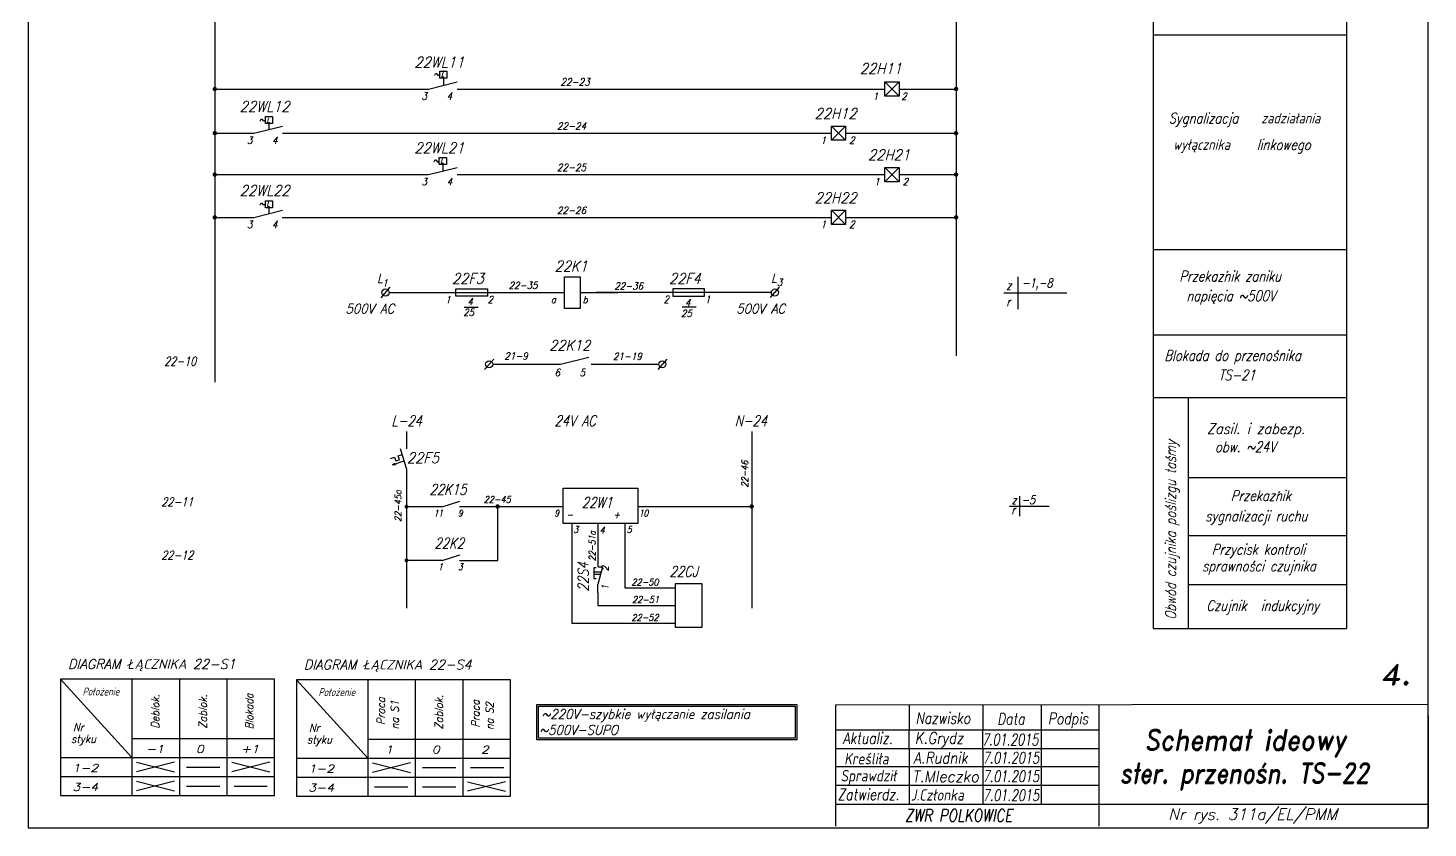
# Model space of a CAD drawing. Extents: x 0 to 1645, y 0 to 590.
# Drawn here: x 0 to 420, y 0 to 239.9 of the extents above; entities that cross this region are included whole.
import ezdxf
from ezdxf.enums import TextEntityAlignment as Align

# ---------------------------------------------------------------- set-up
doc = ezdxf.new("R2010")
doc.units = 0
doc.header["$MEASUREMENT"] = 0
doc.layers.get('0').update_dxf_attribs({"linetype": 'CONTINUOUS'})
doc.layers.add('LINIE', color=4, linetype='CONTINUOUS')
doc.layers.add('STYKI', color=4, linetype='CONTINUOUS')
doc.styles.add('ROMAND', font='romand', dxfattribs={"width": 0.9, "oblique": 15, "height": 3.5})
doc.styles.add('ROMANS', font='romans', dxfattribs={"width": 0.9, "oblique": 15, "height": 1.5})

msp = doc.modelspace()

# ---------------------------------------------------------------- linework, layer by layer
at = {"color": 7}
for p, q in [((395.5, 349.64), (395.5, 59.78)), ((56.03, 319.94), (56.03, 235.17)), ((337.6, 59.78), (337.6, 302.75)), ((337.6, 237.85), (395.5, 237.85)), ((124.6, 224.84), (124.6, 222.7)), ((261.32, 223.73), (257.04, 219.46)), ((257.04, 223.73), (261.32, 219.46)), ((56.03, 221.59), (120.18, 221.59)), ((128.74, 221.59), (257.04, 221.59)), ((261.32, 221.59), (278.42, 221.59)), ((261.32, 221.59), (264.52, 221.59)), ((72.27, 211.21), (72.27, 209.47)), ((241, 210.49), (245.28, 206.22)), ((245.28, 210.49), (241, 206.22)), ((56.03, 208.35), (67.79, 208.35)), ((76.35, 208.35), (239.93, 208.35)), ((232.45, 208.35), (236.73, 208.35)), ((236.73, 208.35), (241, 208.35)), ((245.28, 208.35), (257.04, 208.35)), ((257.04, 208.35), (278.42, 208.35)), ((124.43, 198.94), (124.43, 197)), ((261.32, 198.07), (257.04, 193.8)), ((257.04, 198.07), (261.32, 193.8)), ((56.03, 195.93), (120.18, 195.93)), ((128.74, 195.93), (257.04, 195.93)), ((261.32, 195.93), (278.42, 195.93)), ((261.32, 195.93), (264.52, 195.93)), ((72.27, 185.95), (72.27, 184.22)), ((245.28, 185.24), (241, 180.96)), ((241, 185.24), (245.28, 180.96)), ((56.03, 183.1), (67.79, 183.1)), ((76.29, 183.1), (239.93, 183.1)), ((232.45, 183.1), (236.73, 183.1)), ((236.73, 183.1), (241, 183.1)), ((245.28, 183.1), (257.04, 183.1)), ((257.04, 183.1), (257.04, 183.1)), ((257.04, 183.1), (278.42, 183.1)), ((337.6, 173.48), (395.5, 173.48)), ((296.98, 165.26), (296.98, 155.61)), ((360.04, 167), (359.69, 166.54)), ((108.58, 162.14), (105.87, 158.98)), ((108.3, 160.57), (160.9, 160.57)), ((165.65, 160.57), (176.94, 160.57)), ((223, 160.57), (170.4, 160.57)), ((225.39, 162.2), (222.68, 159.03)), ((292.71, 160.48), (311.6, 160.48)), ((130.86, 156.21), (135.08, 156.21)), ((200.44, 156.21), (196.22, 156.21)), ((337.6, 147.86), (395.5, 147.86)), ((139.7, 140.62), (136.99, 137.46)), ((139.41, 139.05), (159.73, 139.05)), ((168.97, 139.05), (189.22, 139.05)), ((191.62, 140.62), (188.91, 137.46)), ((337.6, 129.05), (395.5, 129.05)), ((348.07, 129.05), (348.07, 59.78)), ((108.79, 110.8), (109.92, 111.18)), ((109.37, 108.9), (112.84, 110.09)), ((109.37, 108.9), (110.09, 109.39)), ((109.37, 108.9), (110.12, 109.32)), ((109.37, 108.9), (110.14, 109.25)), ((109.92, 111.18), (110.3, 110.06)), ((110.09, 109.39), (110.24, 108.96)), ((110.3, 110.06), (111.42, 110.44)), ((111.04, 111.57), (112.27, 111.99)), ((111.42, 110.44), (111.04, 111.57)), ((109.37, 108.9), (110.19, 109.1)), ((109.37, 108.9), (110.22, 109.02)), ((109.37, 108.9), (110.24, 108.96)), ((348.07, 105.08), (395.5, 105.08)), ((375.5, 100.94), (375.14, 100.49)), ((297.4, 99.46), (297.4, 93.52)), ((124.24, 96.35), (113.54, 96.35)), ((129.48, 96.41), (148.79, 96.41)), ((140.97, 80.2), (140.97, 96.41)), ((148.79, 96.41), (160.54, 96.41)), ((182.98, 96.41), (217.11, 96.41)), ((294.43, 96.49), (306.31, 96.49)), ((163.18, 91.35), (163.18, 61.43)), ((171.01, 78.28), (171.01, 91.35)), ((179.02, 91.35), (179.02, 71.99)), ((348.07, 87.7), (395.5, 87.7)), ((124.24, 80.25), (113.54, 80.25)), ((129.48, 80.2), (140.97, 80.2)), ((169.77, 78.12), (170.43, 78.12)), ((169.78, 78.12), (169.78, 74.82)), ((169.78, 76.8), (171.92, 76.8)), ((169.78, 76.14), (171.75, 76.14)), ((172.3, 78.28), (170.96, 73)), ((171.01, 78.28), (172.3, 78.28)), ((169.78, 74.82), (170.44, 74.82)), ((170.96, 70.55), (170.96, 73)), ((179.02, 71.99), (194.27, 71.99)), ((348.07, 73), (395.5, 73)), ((170.96, 70.55), (170.96, 66.71)), ((170.96, 66.71), (194.27, 66.71)), ((163.18, 61.43), (194.27, 61.43)), ((337.6, 59.78), (395.5, 59.78)), ((9.78, 44.64), (9.78, 9.72)), ((73.93, 44.64), (9.78, 44.64)), ((9.78, 44.64), (31.16, 21.12)), ((31.16, 44.64), (31.16, 9.72)), ((45.42, 44.64), (45.42, 9.72)), ((59.67, 44.64), (59.67, 9.72)), ((73.93, 9.72), (73.93, 44.64)), ((80.55, 44.46), (80.55, 9.53)), ((144.7, 44.46), (80.55, 44.46)), ((80.55, 44.46), (101.93, 20.94)), ((101.93, 44.46), (101.93, 9.53)), ((116.19, 44.46), (116.19, 9.53)), ((130.45, 44.46), (130.45, 9.53)), ((144.7, 9.53), (144.7, 44.46)), ((286.44, 36.92), (286.47, 29.45)), ((303.99, 36.92), (303.99, 29.72)), ((242.24, 29.45), (321.16, 29.45)), ((31.16, 26.82), (73.93, 26.82)), ((101.93, 26.64), (144.7, 26.64)), ((9.78, 21.12), (73.93, 21.12)), ((242.24, 23.81), (321.22, 23.81)), ((286.47, 23.81), (286.47, 7.18)), ((303.99, 23.81), (303.99, 7.18)), ((80.55, 20.94), (144.7, 20.94)), ((242.22, 18.4), (321.34, 18.4)), ((9.78, 15.42), (73.93, 15.42)), ((80.55, 15.23), (144.7, 15.23)), ((242.24, 12.87), (321.22, 12.87)), ((9.78, 9.72), (16.91, 9.72)), ((16.91, 9.72), (73.93, 9.72)), ((80.55, 9.53), (87.68, 9.53)), ((87.68, 9.53), (144.7, 9.53)), ((274.86, 0.49), (274.86, 0.49)), ((274.86, 0.49), (274.86, 0.49))]:
    msp.add_line(p, q, dxfattribs=at)
for p, q in [((264.3, 23.81), (264.3, 29.45)), ((286.47, 23.81), (286.47, 29.45)), ((303.99, 29.72), (303.99, 23.81))]:
    msp.add_line(p, q)
msp.add_lwpolyline([(0, 0), (420, 0), (420, 590), (0, 590)], close=True)
for points in [[(123.53, 224.84), (123.53, 226.98), (125.67, 226.98), (125.67, 224.84)], [(257.04, 219.46), (257.04, 223.73), (261.32, 223.73), (261.32, 219.46)], [(71.2, 211.21), (71.2, 213.34), (73.34, 213.34), (73.34, 211.21)], [(241, 206.22), (241, 210.49), (245.28, 210.49), (245.28, 206.22)], [(123.36, 198.94), (123.36, 201.08), (125.5, 201.08), (125.5, 198.94)], [(257.04, 193.8), (257.04, 198.07), (261.32, 198.07), (261.32, 193.8)], [(71.2, 185.95), (71.2, 188.09), (73.34, 188.09), (73.34, 185.95)], [(241, 180.96), (241, 185.24), (245.28, 185.24), (245.28, 180.96)], [(160.9, 155.8), (160.9, 165.3), (165.65, 165.3), (165.65, 155.8)], [(128.36, 159.52), (128.36, 161.63), (137.86, 161.63), (137.86, 159.52)], [(202.94, 159.52), (202.94, 161.63), (193.44, 161.63), (193.44, 159.52)], [(160.54, 91.35), (160.54, 101.91), (182.98, 101.91), (182.98, 91.35)], [(194.27, 60.11), (194.27, 73.31), (202.19, 73.31), (202.19, 60.11)]]:
    msp.add_lwpolyline(points, close=True, dxfattribs=at)
for points, const_width in [([(55.7, 221.59, 1), (56.36, 221.59, 1)], 0.66), ([(278.09, 221.59, 1), (278.75, 221.59, 1)], 0.66), ([(55.7, 208.35, 1), (56.36, 208.35, 1)], 0.66), ([(278.09, 208.35, 1), (278.75, 208.35, 1)], 0.66), ([(55.7, 195.93, 1), (56.36, 195.93, 1)], 0.66), ([(278.09, 195.93, 1), (278.75, 195.93, 1)], 0.66), ([(55.7, 183.1, 1), (56.36, 183.1, 1)], 0.66), ([(278.09, 183.1, 1), (278.75, 183.1, 1)], 0.66), ([(113.25, 96.35, 1), (113.84, 96.35, 1)], 0.594), ([(140.54, 96.41, 1), (141.2, 96.41, 1)], 0.66), ([(216.78, 96.41, 1), (217.44, 96.41, 1)], 0.66), ([(113.25, 80.25, 1), (113.84, 80.25, 1)], 0.594)]:
    msp.add_lwpolyline(points, format="xyb", close=True, dxfattribs=dict(at, const_width=const_width))
for centre in [(107.24, 160.57), (224.06, 160.57), (138.35, 139.05), (190.28, 139.05)]:
    msp.add_circle(centre, 1.06, dxfattribs=at)
at = {"layer": 'LINIE', "color": 7}
for p, q in [((242.23, 36.92), (420, 37.12)), ((242.24, 36.92), (242.24, 0.53)), ((264.3, 36.92), (264.3, 29.45)), ((321.29, 36.88), (321.29, 0.53)), ((420, 33.74), (420, 0.49)), ((264.3, 23.81), (264.3, 7.18)), ((242.56, 7.18), (419.84, 7.18)), ((420, 0.49), (420, 0.49))]:
    msp.add_line(p, q, dxfattribs=at)
at = {"layer": 'STYKI', "color": 7}
for p, q in [((278.42, 349.64), (278.42, 141.63)), ((56.03, 235.17), (56.03, 133.71)), ((120.18, 221.59), (128.74, 223.73)), ((67.79, 208.35), (76.35, 210.49)), ((120.18, 195.93), (128.74, 198.07)), ((67.79, 183.1), (76.35, 185.24)), ((159.73, 139.05), (168.28, 141.19)), ((113.54, 118.85), (113.54, 113.69)), ((217.11, 118.85), (217.11, 105.78)), ((113.54, 107.75), (111.76, 113.69)), ((113.54, 107.75), (113.54, 105.78)), ((113.54, 105.78), (113.54, 86.43)), ((217.11, 105.78), (217.11, 65.92)), ((124.24, 96.35), (129.58, 97.96)), ((113.54, 91.01), (113.54, 65.92)), ((124.24, 80.25), (129.58, 81.86)), ((152.62, 26.42), (152.62, 36.98)), ((152.62, 36.98), (230.64, 36.98)), ((153.1, 26.9), (153.1, 36.5)), ((153.1, 36.5), (230.16, 36.5)), ((230.16, 36.5), (230.16, 26.9)), ((230.64, 36.98), (230.64, 26.42)), ((230.64, 26.42), (152.62, 26.42)), ((230.16, 26.9), (153.1, 26.9)), ((32.59, 19.7), (43.99, 16.85)), ((43.99, 19.7), (32.59, 16.85)), ((47.56, 18.27), (57.54, 18.27)), ((72.5, 19.7), (61.1, 16.85)), ((61.1, 19.7), (72.5, 16.85)), ((103.36, 19.51), (114.76, 16.66)), ((114.76, 19.51), (103.36, 16.66)), ((118.33, 18.09), (128.31, 18.09)), ((132.78, 18.09), (142.76, 18.09)), ((43.99, 13.99), (32.59, 11.14)), ((32.59, 13.99), (43.99, 11.14)), ((143.29, 13.86), (131.89, 11)), ((131.89, 13.86), (143.29, 11)), ((47.56, 12.57), (57.54, 12.57)), ((61.81, 12.57), (71.79, 12.57)), ((103.95, 12.38), (113.93, 12.38)), ((118.33, 12.38), (128.31, 12.38))]:
    msp.add_line(p, q, dxfattribs=at)

# ---------------------------------------------------------------- texts
at = {"color": 7}
for s, height, style, oblique, width, p in [('22WL11', 3.208, 'ROMAND', 15, 0.9, (115.91, 228.01)), ('  22H11', 3.208, 'ROMAND', 15, 0.9, (245.57, 226.11)), ('~', 2.14, 'ROMANS', 15, 0.9, (121.55, 224.99)), ('L', 1.39, 'ROMANS', 15, 0.9, (123.94, 225.22)), ('22-23', 2.138, 'ROMANS', 15, 0.9, (159.74, 222.66)), ('3    4', 2.138, 'ROMANS', 15, 0.9, (118.04, 218.39)), ('1    ', 2.138, 'ROMANS', 15, 0.9, (253.41, 218.35)), ('2', 2.14, 'ROMANS', 15, 0.9, (261.96, 218.35)), ('22WL12', 3.208, 'ROMAND', 15, 0.9, (63.51, 214.77)), ('22H12', 3.208, 'ROMAND', 15, 0.9, (235.96, 212.63)), ('Sygnalizacja', 3.168, 'ROMANS', 15, 0.8, (342.22, 211.26)), ('zadziałania', 3.168, 'ROMANS', 15, 0.8, (369.94, 211.26)), ('~', 2.14, 'ROMANS', 15, 0.9, (69.22, 211.36)), ('L', 1.39, 'ROMANS', 15, 0.9, (71.61, 211.59)), ('22-24', 2.138, 'ROMANS', 15, 0.9, (158.67, 209.42)), ('3    4', 2.138, 'ROMANS', 15, 0.9, (65.65, 205.15)), ('1    ', 2.138, 'ROMANS', 15, 0.9, (237.79, 205.15)), ('2', 2.14, 'ROMANS', 15, 0.9, (246.35, 205.15)), ('wyłącznika', 3.168, 'ROMANS', 15, 0.8, (343.54, 203.34)), ('linkowego', 3.168, 'ROMANS', 15, 0.8, (368.62, 203.34)), ('22WL21', 3.208, 'ROMAND', 15, 0.9, (115.91, 202.35)), ('22H21', 3.208, 'ROMAND', 15, 0.9, (252, 200.21)), ('~', 2.14, 'ROMANS', 15, 0.9, (121.38, 199.09)), ('L', 1.39, 'ROMANS', 15, 0.9, (123.77, 199.32)), ('22-25', 2.138, 'ROMANS', 15, 0.9, (158.67, 197)), ('3    4', 2.138, 'ROMANS', 15, 0.9, (118.04, 192.73)), ('1    ', 2.138, 'ROMANS', 15, 0.9, (253.83, 192.73)), ('2', 2.14, 'ROMANS', 15, 0.9, (262.39, 192.73)), ('22WL22', 3.208, 'ROMAND', 15, 0.9, (63.51, 189.52)), ('22H22', 3.208, 'ROMAND', 15, 0.9, (235.96, 187.38)), ('~', 2.14, 'ROMANS', 15, 0.9, (69.22, 186.11)), ('L', 1.39, 'ROMANS', 15, 0.9, (71.61, 186.34)), ('22-26', 2.138, 'ROMANS', 15, 0.9, (158.67, 184.17)), ('3    4', 2.138, 'ROMANS', 15, 0.9, (65.65, 179.9)), ('1    ', 2.138, 'ROMANS', 15, 0.9, (237.79, 179.9)), ('2', 2.14, 'ROMANS', 15, 0.9, (246.35, 179.9)), ('22K1', 3.168, 'ROMAND', 15, 0.9, (158, 166.91)), ('L', 2.64, 'ROMANS', 15, 0.9, (104.77, 163.51)), ('1', 2.11, 'ROMANS', 15, 0.9, (106.29, 162.36)), ('22F3', 3.168, 'ROMAND', 15, 0.9, (127.23, 163.21)), ('22F4', 3.168, 'ROMAND', 15, 0.9, (192.31, 163.21)), ('L', 2.64, 'ROMANS', 15, 0.9, (222.95, 163.54)), ('3', 2.11, 'ROMANS', 15, 0.9, (224.64, 162.53)), ('-1,-8', 2.64, 'ROMANS', 15, 0.8, (298.11, 162.12)), ('Przekaznik zaniku', 3.168, 'ROMANS', 15, 0.8, (345.4, 163.89)), ('22-35', 2.112, 'ROMANS', 15, 0.9, (144.2, 161.63)), ('22-36', 2.112, 'ROMANS', 15, 0.9, (175.88, 161.5)), ('z', 2.64, 'ROMANS', 15, 0.8, (293.51, 161.38)), ('napięcia ~500V', 3.168, 'ROMANS', 15, 0.8, (347.5, 158.01)), ('500V AC', 2.851, 'ROMANS', 15, 0.9, (95.27, 154.3)), ('1', 2.11, 'ROMANS', 15, 0.9, (125.19, 157.4)), ('25', 2.112, 'ROMANS', 15, 0.9, (130.56, 153.54)), ('4', 2.11, 'ROMANS', 15, 0.9, (131.79, 156.78)), ('2', 2.11, 'ROMANS', 15, 0.9, (137.86, 157.4)), ('a', 2.11, 'ROMANS', 15, 0.9, (156.87, 157.4)), ('b', 2.11, 'ROMANS', 15, 0.9, (166.38, 157.4)), ('2', 2.11, 'ROMANS', 15, 0.9, (190.66, 157.42)), ('4', 2.11, 'ROMANS', 15, 0.9, (197.13, 156.5)), ('1', 2.11, 'ROMANS', 15, 0.9, (203.07, 157.42)), ('500V AC', 2.851, 'ROMANS', 15, 0.9, (212.51, 154.3)), ('r', 2.64, 'ROMANS', 15, 0.8, (293.51, 156.48)), ('25', 2.112, 'ROMANS', 15, 0.9, (195.9, 153.26)), ('22K12', 3.168, 'ROMAND', 15, 0.9, (156.34, 143.15)), ('Blokada do przenośnika', 3.168, 'ROMANS', 15, 0.8, (340.92, 140.13)), ('22-10', 2.64, 'ROMANS', 15, 0.8, (40.85, 138.63)), ('21-9', 2.112, 'ROMANS', 15, 0.9, (142.91, 140.51)), ('21-19', 2.112, 'ROMANS', 15, 0.9, (175.49, 140.38)), ('6    5', 2.138, 'ROMANS', 15, 0.9, (157.94, 135.51)), ('TS-21', 3.168, 'ROMANS', 15, 0.8, (357.17, 134.25)), ('L-24', 3.208, 'ROMAND', 15, 0.8, (109.05, 120.5)), ('24V AC', 3.208, 'ROMAND', 15, 0.8, (157.93, 120.52)), ('N-24', 3.208, 'ROMAND', 15, 0.8, (212.04, 120.5)), ('Zasil. i zabezp.', 3.168, 'ROMANS', 15, 0.9, (353.66, 118.16)), ('obw. ~24V', 3.168, 'ROMANS', 15, 0.8, (356.1, 112.73)), ('22F5', 3.208, 'ROMAND', 15, 0.9, (113.65, 109.4)), ('22K15', 3.208, 'ROMAND', 15, 0.8, (120.45, 99.92)), ('Przekaznik ', 3.168, 'ROMANS', 15, 0.8, (360.85, 98.08)), ('22-11', 2.64, 'ROMANS', 15, 0.8, (39.99, 96.47)), ('22-45', 1.98, 'ROMANS', 15, 0.9, (136.71, 97.54)), ('22W1', 3.208, 'ROMAND', 15, 0.8, (166.1, 95.96)), ('z', 2.64, 'ROMANS', 15, 0.8, (295.03, 97.08)), ('-5', 2.64, 'ROMANS', 15, 0.8, (297.94, 97.08)), ('11', 1.98, 'ROMANS', 15, 0.8, (121.73, 93.38)), ('9', 1.98, 'ROMANS', 15, 0.8, (128.99, 93.38)), ('9', 1.98, 'ROMANS', 15, 0.8, (157.9, 93.38)), ('-         +', 1.98, 'ROMANS', 15, 0.9, (161.53, 92.95)), ('10', 1.98, 'ROMANS', 15, 0.8, (183.29, 93.38)), ('r', 2.64, 'ROMANS', 15, 0.8, (295.03, 94.11)), ('sygnalizacji ruchu', 3.168, 'ROMANS', 15, 0.8, (353.2, 91.96)), ('3', 1.98, 'ROMANS', 15, 0.9, (163.55, 88.52)), ('5', 1.98, 'ROMANS', 15, 0.9, (179.6, 88.52)), ('22K2', 3.208, 'ROMAND', 15, 0.8, (121.91, 83.82)), ('Przycisk kontroli', 3.168, 'ROMANS', 15, 0.8, (355.15, 81.97)), ('22-12', 2.64, 'ROMANS', 15, 0.8, (39.99, 80.48)), ('sprawności czujnika', 3.168, 'ROMANS', 15, 0.8, (352.25, 76.99)), ('1', 1.98, 'ROMANS', 15, 0.8, (123.05, 77.28)), ('3', 1.98, 'ROMANS', 15, 0.8, (128.99, 77.28)), ('22CJ', 3.208, 'ROMAND', 15, 0.8, (192.47, 75.34)), ('22-50', 1.98, 'ROMANS', 15, 0.9, (181.04, 72.76)), ('22-51', 1.98, 'ROMANS', 15, 0.9, (181.2, 67.49)), ('Czujnik ', 3.168, 'ROMANS', 15, 0.8, (353.52, 65.09)), ('indukcyjny', 3.168, 'ROMANS', 15, 0.8, (369.8, 65.14)), ('22-52', 1.98, 'ROMANS', 15, 0.9, (181.04, 62.14)), ('4.', 6, 'ROMAND', 10, 1.2, (405.48, 43)), ('Położenie', 2.4, 'ROMANS', 15, 0.75, (16.36, 39.72)), ('Położenie', 2.4, 'ROMANS', 15, 0.75, (87.13, 39.53)), ('~220V-szybkie wyłączanie zasilania', 2.88, 'ROMAND', 15, 0.9, (154.02, 32.71)), ('Nazwisko', 3.41, 'ROMANS', 10, 0.8, (266.25, 31.22)), ('Data', 3.415, 'ROMANS', 10, 0.8, (290.75, 31.01)), ('Podpis', 3.415, 'ROMANS', 10, 0.8, (306, 31.11)), ('Nr', 2.4, 'ROMANS', 15, 0.9, (13.49, 29.05)), ('Nr', 2.4, 'ROMANS', 15, 0.9, (84.26, 28.87)), ('~500V-SUPO', 2.88, 'ROMAND', 15, 0.9, (153.35, 27.97)), ('Schemat ideowy', 6.0192, 'ROMAND', 10, 0.9, (334.91, 23.38)), ('styku', 2.4, 'ROMANS', 15, 0.9, (12.89, 25.49)), ('styku', 2.4, 'ROMANS', 15, 0.9, (83.67, 25.3)), ('Aktualiz.', 3.415, 'ROMANS', 10, 0.8, (244.43, 25.22)), ('K.Grydz', 3.415, 'ROMANS', 10, 0.85, (266.05, 25.27)), ('-1', 2.281, 'ROMANS', 15, 1.2, (35.44, 22.55)), ('0', 2.28, 'ROMANS', 15, 1.2, (50.41, 22.55)), ('+1', 2.281, 'ROMANS', 15, 1.2, (63.95, 22.55)), ('1', 2.28, 'ROMANS', 15, 1.2, (107.12, 22.36)), ('0', 2.28, 'ROMANS', 15, 1.2, (121.18, 22.36)), ('2', 2.28, 'ROMANS', 15, 1.2, (135.93, 22.36)), ('Kreśliła', 3.415, 'ROMANS', 10, 0.8, (244.88, 19.07)), ('A.Rudnik', 3.415, 'ROMANS', 10, 0.85, (265.64, 19.33)), ('1-2', 2.281, 'ROMANS', 15, 1.2, (13.34, 16.85)), ('1-2', 2.281, 'ROMANS', 15, 1.2, (84.11, 16.66)), ('Sprawdził', 3.415, 'ROMANS', 10, 0.8, (243.81, 13.97)), ('ster. przenośn. TS-22 ', 6.0192, 'ROMAND', 10, 0.8, (327.56, 13.45)), ('3-4', 2.281, 'ROMANS', 15, 1.2, (13.33, 11.14)), ('3-4', 2.281, 'ROMANS', 15, 1.2, (84.1, 10.96)), ('Zatwierdz.', 3.415, 'ROMANS', 10, 0.8, (242.9, 8.33)), ('J.Członka', 3.415, 'ROMANS', 10, 0.8, (264.83, 8.21)), ('ZWR POLKOWICE', 3.6712, 'ROMANS', 10, 0.8, (263.1, 1.94))]:
    msp.add_text(s, height=height, dxfattribs=dict(at, style=style, oblique=oblique, width=width)).set_placement(p)
at = {"color": 7, "oblique": 15}
for s, height, style, width, p in [('Obwód czujnika poślizgu taśmy', 3.168, 'ROMANS', 0.8, (344.37, 62.42)), ('22-46', 1.98, 'ROMANS', 0.9, (216.03, 102.06)), ('22-45a', 1.98, 'ROMANS', 0.9, (111.99, 91.75)), ('22-51a', 1.98, 'ROMANS', 0.85, (170.24, 80.04)), ('22S4', 3.208, 'ROMAND', 0.8, (168.16, 70.87)), ('1   2', 1.98, 'ROMANS', 0.9, (174.12, 71.37)), ('Deblok.', 2.4, 'ROMANS', 0.9, (39.39, 29.73)), ('Zablok.', 2.4, 'ROMANS', 0.9, (53.67, 29.71)), ('Blokada', 2.281, 'ROMANS', 0.9, (67.51, 29.58)), ('Praca', 2.4, 'ROMANS', 0.9, (107.08, 30.84)), ('na S1', 2.4, 'ROMANS', 0.9, (111.21, 29.55)), ('Zablok.', 2.4, 'ROMANS', 0.9, (124.45, 29.52)), ('Praca', 2.4, 'ROMANS', 0.9, (135.4, 30.07)), ('na S2', 2.281, 'ROMANS', 0.9, (139.61, 29.4))]:
    msp.add_text(s, height=height, rotation=90, dxfattribs=dict(at, style=style, width=width)).set_placement(p)
at = {"color": 7, "style": 'ROMANS', "oblique": 15}
for s, height, p in [('4', 1.98, (171.39, 88.32)), ('Nr rys. 311a/EL/PMM', 3.3708, (342.07, 2.43))]:
    msp.add_text(s, height=height, dxfattribs=at).set_placement(p)
at = {"color": 7, "style": 'ROMANS', "oblique": 10}
for s, width, p, p2 in [('7.01.2015', 0.662833, (286.21, 24.78), (303.13, 24.78)), ('7.01.2015', 0.662833, (286.43, 19.37), (303.35, 19.37)), ('T.Mleczko', 0.856309, (265.28, 13.76), (285.33, 13.76)), ('7.01.2015', 0.662833, (286.43, 13.81), (303.35, 13.81)), ('7.01.2015', 0.662833, (286.43, 8.13), (303.35, 8.13))]:
    msp.add_text(s, height=3.415, dxfattribs=dict(at, width=width)).set_placement(p, p2, align=Align.FIT)
at = {"layer": 'STYKI', "color": 7, "style": 'ROMANS', "oblique": 15, "width": 0.98}
for s, p in [('DIAGRAM ŁĄCZNIKA 22-S1', (11.96, 47.72)), ('DIAGRAM ŁĄCZNIKA 22-S4', (82.73, 47.54))]:
    msp.add_text(s, height=2.88, dxfattribs=at).set_placement(p)

doc.saveas('drawing.dxf')
